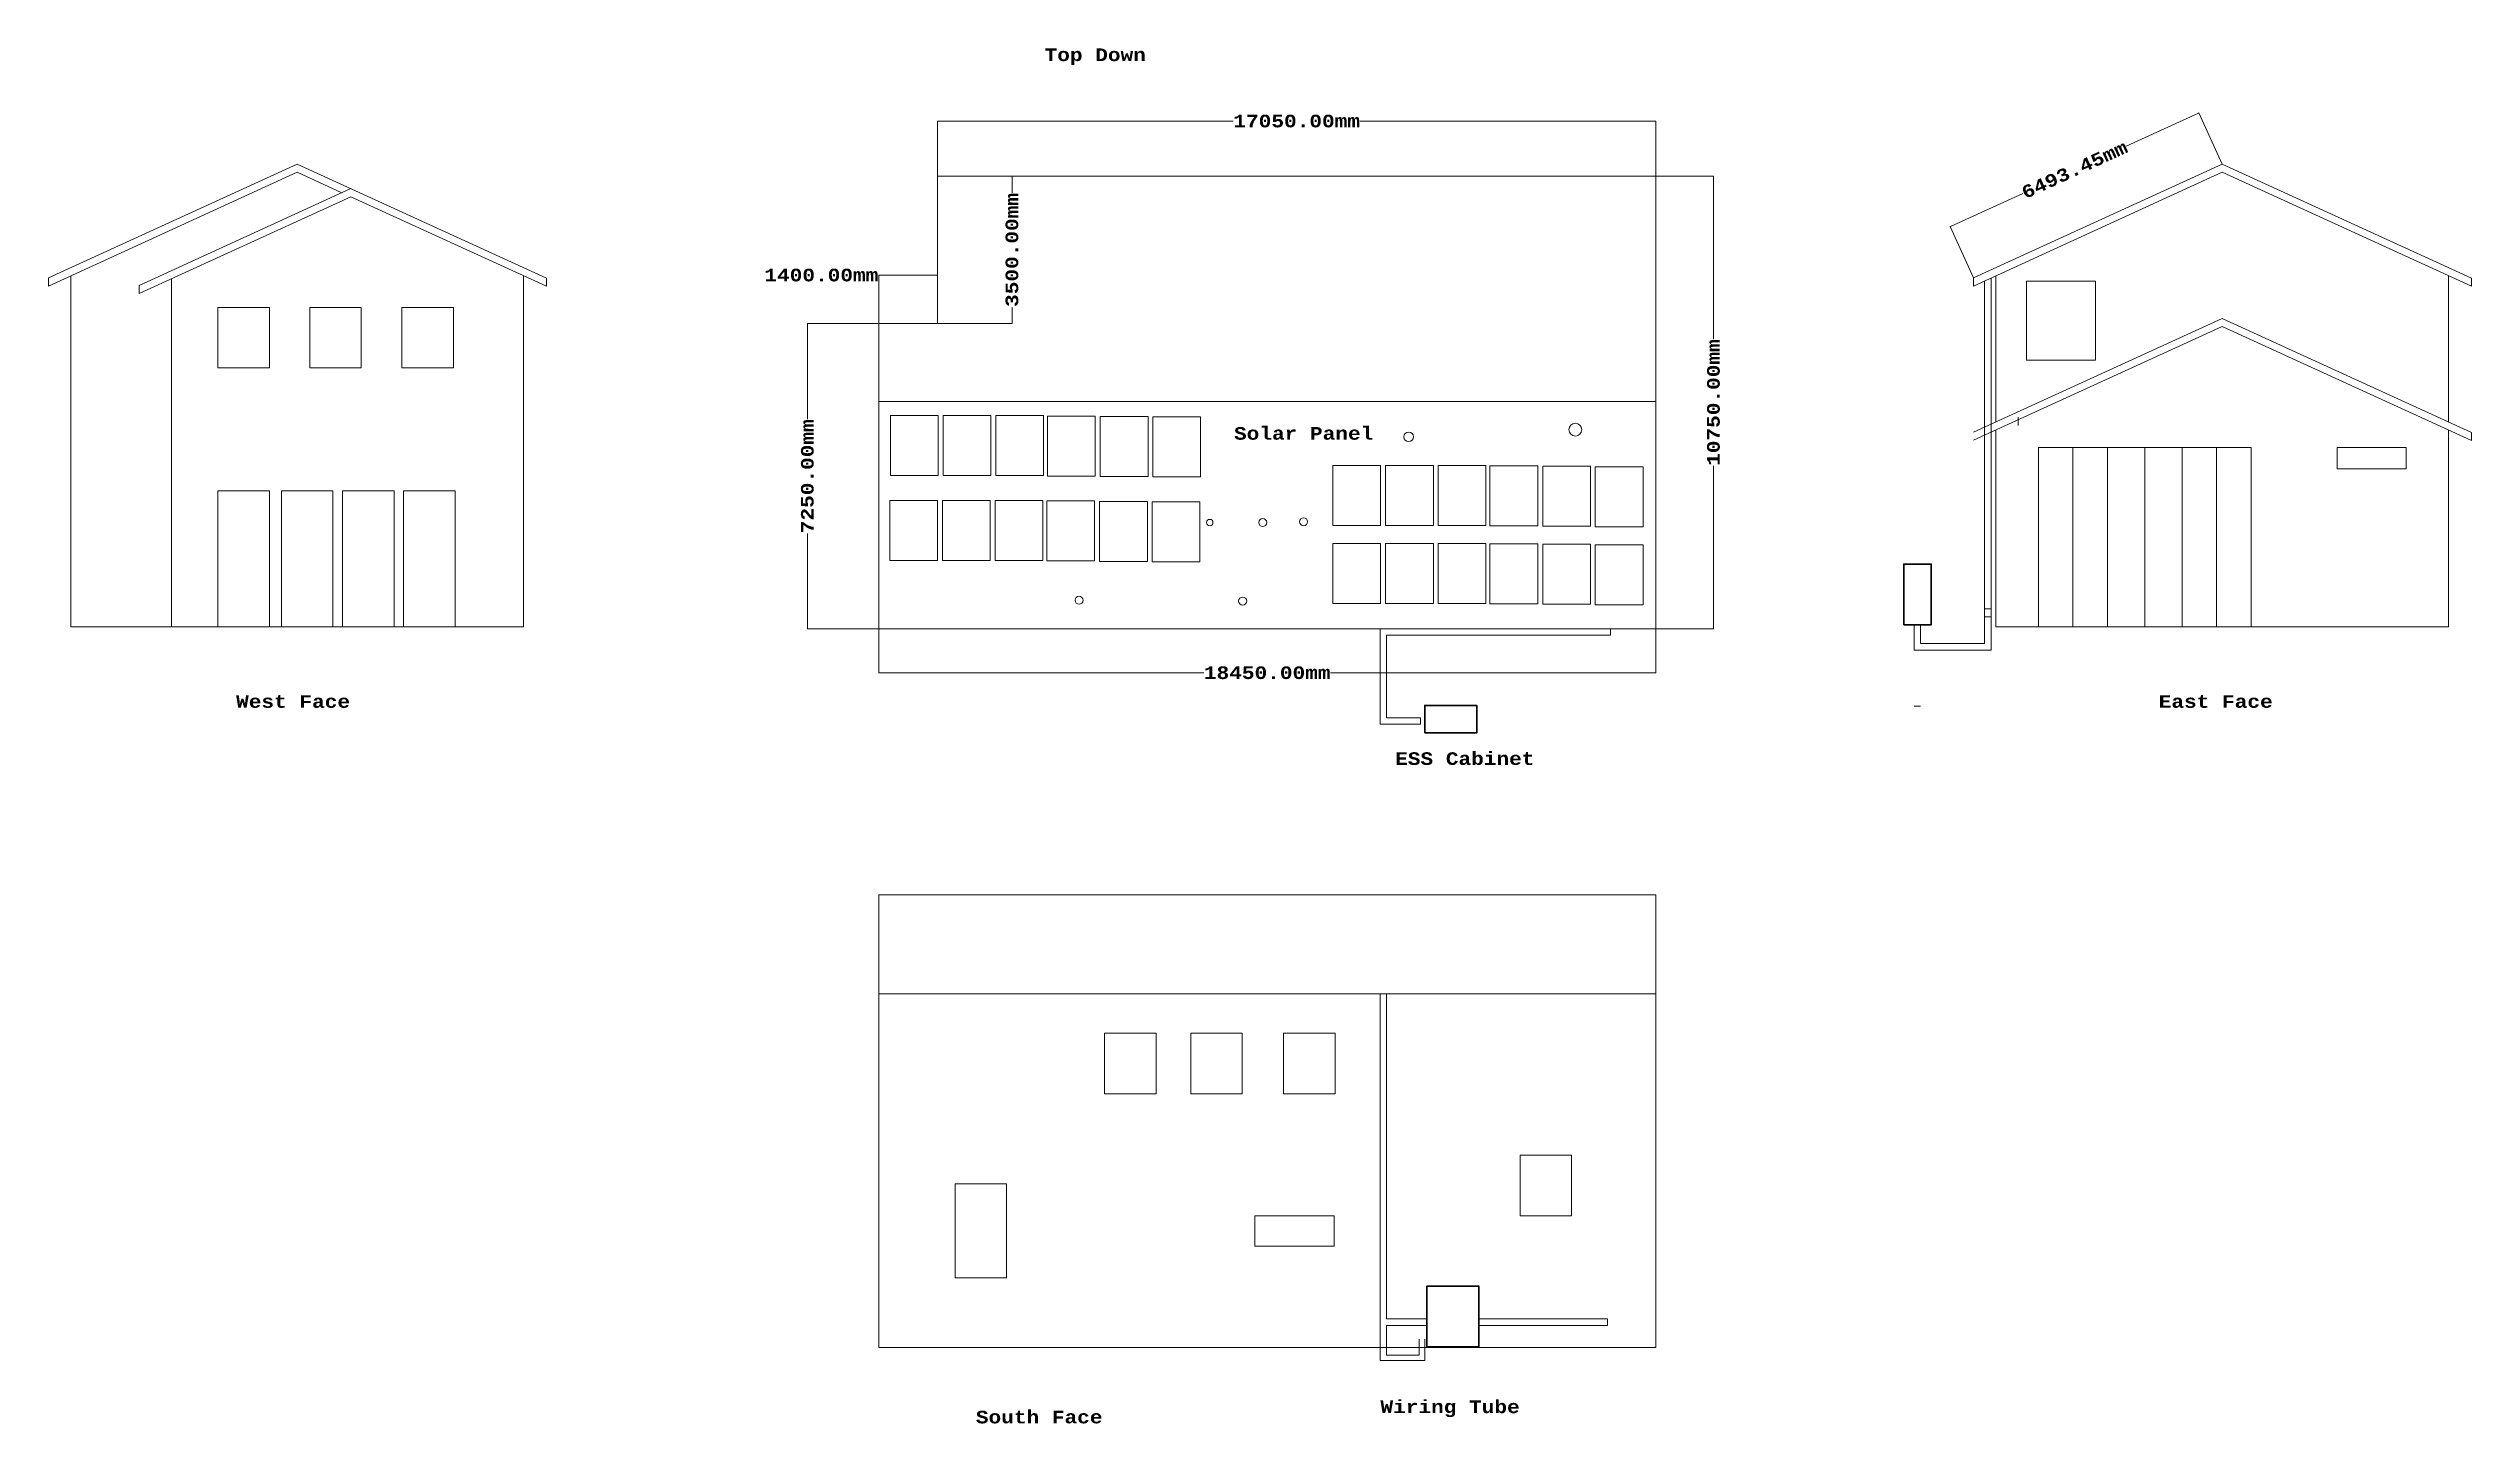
# Model space of a CAD drawing. Header units: millimetres. Extents: x -19713 to 37820, y -18874 to 13786.
import ezdxf

# ---------------------------------------------------------------- set-up
doc = ezdxf.new("R2010")
doc.units = ezdxf.units.MM
doc.header["$MEASUREMENT"] = 0
doc.layers.get('0').update_dxf_attribs({"lineweight": 20})
doc.layers.add('dimension', color=21, linetype='Continuous')
doc.layers.add('tube', color=21, linetype='Continuous')
doc.layers.add('solar panel', color=160, linetype='Continuous', lineweight=20)
doc.styles.get("Standard").update_dxf_attribs({"font": 'courbd.ttf', "height": 300})
doc.dimstyles.get("Standard").update_dxf_attribs({"dimtxt": 30, "dimasz": 8, "dimexe": 2.18, "dimexo": 2.063, "dimgap": 0.09, "dimtad": 0, "dimzin": 0, "dimdsep": 46, "dimtxsty": 'Standard', "dimblk": 'CLOSEDBLANK', "dimcen": 0.09, "dimclrt": 256, "dimadec": 0, "dimazin": 0, "dimtfac": 1, "dimtofl": 0, "dimtmove": 0, "dimatfit": 3, "dimldrblk": 'CLOSEDBLANK', "dimfxl": 1, "dimtolj": 1, "dimtzin": 0, "dimlwd": 13, "dimlwe": 13, "dimarcsym": 0})

# ---------------------------------------------------------------- blocks, each defined once
blk = doc.blocks.new('_ClosedBlank')
at = {"color": 0, "linetype": 'ByBlock', "lineweight": -2}
for p, q in [((-1, 0.2), (0, 0)), ((-1, 0.2), (-1, -0.2)), ((0, 0), (-1, -0.2))]:
    blk.add_line(p, q, dxfattribs=at)
blk = doc.blocks.new('*D3')
at = {"layer": 'Defpoints', "color": 0, "transparency": 16777216}
for p in [(0, 0), (18450, 0), (18450, -1043)]:
    blk.add_point(p, dxfattribs=at)
at = {"layer": 'dimension', "color": 0, "lineweight": 13, "transparency": 16777216}
for p, q in [((0, -2), (0, -1045)), ((18450, -2), (18450, -1045)), ((8, -1043), (7720, -1043)), ((18442, -1043), (10730, -1043))]:
    blk.add_line(p, q, dxfattribs=at)
at = {"layer": 'dimension', "color": 0, "lineweight": 13, "transparency": 16777216, "xscale": 8, "yscale": 8, "zscale": 8, "rotation": 180}
blk.add_blockref('_ClosedBlank', (0, -1043), dxfattribs=at)
at = {"layer": 'dimension', "color": 0, "lineweight": 13, "transparency": 16777216, "xscale": 8, "yscale": 8, "zscale": 8}
blk.add_blockref('_ClosedBlank', (18450, -1043), dxfattribs=at)
at = {"layer": 'dimension', "transparency": 16777216, "insert": (9225, -1043), "char_height": 300, "attachment_point": 5}
blk.add_mtext('\\A1;18450.00mm', dxfattribs=at)
blk = doc.blocks.new('*D4')
at = {"layer": 'Defpoints', "color": 0, "transparency": 16777216}
for p in [(18450, 10750), (19822, 10750), (18450, 0)]:
    blk.add_point(p, dxfattribs=at)
at = {"layer": 'dimension', "color": 0, "lineweight": 13, "transparency": 16777216}
for p, q in [((18452, 10750), (19824, 10750)), ((19822, 10742), (19822, 6880)), ((19822, 8), (19822, 3870)), ((18452, 0), (19824, 0))]:
    blk.add_line(p, q, dxfattribs=at)
at = {"layer": 'dimension', "color": 0, "lineweight": 13, "transparency": 16777216, "xscale": 8, "yscale": 8, "zscale": 8}
for p, rotation in [((19822, 10750), 90), ((19822, 0), 270)]:
    blk.add_blockref('_ClosedBlank', p, dxfattribs=dict(at, rotation=rotation))
at = {"layer": 'dimension', "transparency": 16777216, "insert": (19822, 5375), "char_height": 300, "attachment_point": 5, "rotation": 90}
blk.add_mtext('\\A1;10750.00mm', dxfattribs=at)
blk = doc.blocks.new('*D5')
at = {"layer": 'Defpoints', "color": 0, "transparency": 16777216}
for p in [(1400, 12060), (1400, 10750), (18450, 10750)]:
    blk.add_point(p, dxfattribs=at)
at = {"layer": 'dimension', "color": 0, "lineweight": 13, "transparency": 16777216}
for p, q in [((1400, 10752), (1400, 12062)), ((1408, 12060), (8420, 12060)), ((18442, 12060), (11430, 12060)), ((18450, 10752), (18450, 12062))]:
    blk.add_line(p, q, dxfattribs=at)
at = {"layer": 'dimension', "color": 0, "lineweight": 13, "transparency": 16777216, "xscale": 8, "yscale": 8, "zscale": 8, "rotation": 180}
blk.add_blockref('_ClosedBlank', (1400, 12060), dxfattribs=at)
at = {"layer": 'dimension', "color": 0, "lineweight": 13, "transparency": 16777216, "xscale": 8, "yscale": 8, "zscale": 8}
blk.add_blockref('_ClosedBlank', (18450, 12060), dxfattribs=at)
at = {"layer": 'dimension', "transparency": 16777216, "insert": (9925, 12060), "char_height": 300, "attachment_point": 5}
blk.add_mtext('\\A1;17050.00mm', dxfattribs=at)
blk = doc.blocks.new('*D6')
at = {"layer": 'Defpoints', "color": 0, "transparency": 16777216}
for p in [(1400, 10750), (1400, 7250), (3166, 7250)]:
    blk.add_point(p, dxfattribs=at)
at = {"layer": 'dimension', "color": 0, "lineweight": 13, "transparency": 16777216}
for p, q in [((1402, 10750), (3168, 10750)), ((3166, 10742), (3166, 10358)), ((3166, 7258), (3166, 7642)), ((1402, 7250), (3168, 7250))]:
    blk.add_line(p, q, dxfattribs=at)
at = {"layer": 'dimension', "color": 0, "lineweight": 13, "transparency": 16777216, "xscale": 8, "yscale": 8, "zscale": 8}
for p, rotation in [((3166, 10750), 90), ((3166, 7250), 270)]:
    blk.add_blockref('_ClosedBlank', p, dxfattribs=dict(at, rotation=rotation))
at = {"layer": 'dimension', "transparency": 16777216, "insert": (3166, 9000), "char_height": 300, "attachment_point": 5, "rotation": 90}
blk.add_mtext('\\A1;3500.00mm', dxfattribs=at)
blk = doc.blocks.new('*D7')
at = {"layer": 'Defpoints', "color": 0, "transparency": 16777216}
for p in [(0, 8402), (0, 7250), (1400, 7250)]:
    blk.add_point(p, dxfattribs=at)
at = {"layer": 'dimension', "color": 0, "lineweight": 13, "transparency": 16777216}
for p, q in [((0, 8402), (-8, 8402)), ((0, 7252), (0, 8405)), ((1392, 8402), (8, 8402)), ((1400, 7252), (1400, 8405))]:
    blk.add_line(p, q, dxfattribs=at)
at = {"layer": 'dimension', "color": 0, "lineweight": 13, "transparency": 16777216, "xscale": 8, "yscale": 8, "zscale": 8, "rotation": 180}
blk.add_blockref('_ClosedBlank', (0, 8402), dxfattribs=at)
at = {"layer": 'dimension', "color": 0, "lineweight": 13, "transparency": 16777216, "xscale": 8, "yscale": 8, "zscale": 8}
blk.add_blockref('_ClosedBlank', (1400, 8402), dxfattribs=at)
at = {"layer": 'dimension', "transparency": 16777216, "insert": (-1361, 8402), "char_height": 300, "attachment_point": 5}
blk.add_mtext('\\A1;1400.00mm', dxfattribs=at)
blk = doc.blocks.new('*D8')
at = {"layer": 'Defpoints', "color": 0, "transparency": 16777216}
for p in [(0, 7250), (0, 0), (-1692, 0)]:
    blk.add_point(p, dxfattribs=at)
at = {"layer": 'dimension', "color": 0, "lineweight": 13, "transparency": 16777216}
for p, q in [((-2, 7250), (-1694, 7250)), ((-1692, 7242), (-1692, 4981)), ((-1692, 8), (-1692, 2269)), ((-2, 0), (-1694, 0))]:
    blk.add_line(p, q, dxfattribs=at)
at = {"layer": 'dimension', "color": 0, "lineweight": 13, "transparency": 16777216, "xscale": 8, "yscale": 8, "zscale": 8}
for p, rotation in [((-1692, 7250), 90), ((-1692, 0), 270)]:
    blk.add_blockref('_ClosedBlank', p, dxfattribs=dict(at, rotation=rotation))
at = {"layer": 'dimension', "transparency": 16777216, "insert": (-1692, 3625), "char_height": 300, "attachment_point": 5, "rotation": 90}
blk.add_mtext('\\A1;7250.00mm', dxfattribs=at)
blk = doc.blocks.new('*D9')
at = {"layer": 'Defpoints', "color": 0, "transparency": 16777216}
for p in [(31346, 12254), (31902, 11038), (25997, 8338)]:
    blk.add_point(p, dxfattribs=at)
at = {"layer": 'dimension', "color": 0, "lineweight": 13, "transparency": 16777216}
for p, q in [((31339, 12251), (29619, 11464)), ((31901, 11040), (31345, 12256)), ((25448, 9556), (27168, 10343)), ((25996, 8339), (25440, 9555))]:
    blk.add_line(p, q, dxfattribs=at)
at = {"layer": 'dimension', "color": 0, "lineweight": 13, "transparency": 16777216, "xscale": 8, "yscale": 8, "zscale": 8}
for p, rotation in [((31346, 12254), 24.57955104468636), ((25441, 9553), 204.5795510446864)]:
    blk.add_blockref('_ClosedBlank', p, dxfattribs=dict(at, rotation=rotation))
at = {"layer": 'dimension', "transparency": 16777216, "insert": (28394, 10903), "char_height": 300, "attachment_point": 5, "rotation": 24.57955}
blk.add_mtext('\\A1;6493.45mm', dxfattribs=at)
blk = doc.blocks.new('A$C3b3b693e')
blk.add_lwpolyline([(0, 0), (1134, 0), (1134, 1425.4), (0, 1425.4)], close=True)

msp = doc.modelspace()

# ---------------------------------------------------------------- linework, layer by layer
for p, q in [((-19712.541, 8337.51), (-13807.5, 11038.5)), ((-7889.167, 8331.43), (-13807.5, 11038.5)), ((25997, 8337.51), (31902.041, 11038.5)), ((37820.373, 8331.43), (31902.041, 11038.5)), ((-19712.541, 8144.017), (-13807.5, 10845.007)), ((-17561.541, 8158.503), (-12536.323, 10457.058)), ((-12747.835, 10360.312), (-13807.5, 10845.007)), ((18450, 10750), (1400, 10750)), ((1400, 10750), (1400, 7250)), ((18450, 0), (18450, 10750)), ((25997, 8144.017), (31902.041, 10845.007)), ((37820.373, 8137.937), (31902.041, 10845.007)), ((-17561.541, 7965.01), (-12536.323, 10263.565)), ((-7889.167, 8137.937), (-12536.323, 10263.565)), ((-19712.541, 8337.51), (-19712.541, 8144.017)), ((-19182.5, 8386.46), (-19182.5, 47.96)), ((-17561.541, 8158.503), (-17561.541, 7965.01)), ((-16790.653, 68.171), (-16790.653, 8317.618)), ((-8432.5, 47.96), (-8432.5, 8386.46)), ((-7889.167, 8137.937), (-7889.167, 8331.43)), ((25997, 8337.51), (25997, 8144.017)), ((26527.041, 8386.46), (26527.041, 4915.446)), ((37277.041, 4915.446), (37277.041, 8386.46)), ((37820.373, 8137.937), (37820.373, 8331.43)), ((1400, 7250), (0, 7250)), ((0, 7250), (0, 0)), ((25997, 4673.003), (31902.041, 7373.993)), ((25997, 4479.51), (31902.041, 7180.5)), ((37820.373, 4666.923), (31902.041, 7373.993)), ((37820.373, 4473.43), (31902.041, 7180.5)), ((0, 5398), (18450, 5398)), ((26527.041, 4721.953), (26527.041, 47.96)), ((27056.521, 5025.933), (27056.521, 4832.44)), ((37277.041, 47.96), (37277.041, 4721.953)), ((37820.373, 4473.43), (37820.373, 4666.923)), ((28356.66, 47.96), (28356.66, 4305.5)), ((29175.049, 4305.5), (30949.611, 4305.5)), ((30062.33, 4305.5), (30062.33, 47.96)), ((31768, 4305.5), (31768, 47.96)), ((-19182.5, 47.96), (-8432.5, 47.96)), ((0, 0), (18450, 0)), ((26527.041, 47.96), (37277.041, 47.96)), ((18456.341, -6318.06), (6.341, -6318.06)), ((6.341, -6318.06), (6.341, -17068.06)), ((18456.341, -17068.06), (18456.341, -6318.06)), ((6.341, -8669.591), (18456.341, -8669.591)), ((6.341, -17068.06), (18456.341, -17068.06))]:
    msp.add_line(p, q)
for points in [[(27253.81, 8262.644), (28890.588, 8262.644), (28890.588, 6386.257), (27253.81, 6386.257)], [(-15689.889, 7637.193), (-14466.5, 7637.193), (-14466.5, 6196.5), (-15689.889, 6196.5)], [(-13507.195, 7637.193), (-12283.805, 7637.193), (-12283.805, 6196.5), (-13507.195, 6196.5)], [(-11321.695, 7637.193), (-10098.305, 7637.193), (-10098.305, 6196.5), (-11321.695, 6196.5)], [(27538.271, 4305.5), (29175.049, 4305.5), (29175.049, 47.96), (27538.271, 47.96)], [(30949.611, 4305.5), (32586.389, 4305.5), (32586.389, 47.96), (30949.611, 47.96)], [(34632.611, 4305.5), (36269.389, 4305.5), (36269.389, 3801.5), (34632.611, 3801.5)], [(-15689.889, 3278), (-14466.5, 3278), (-14466.5, 47.96), (-15689.889, 47.96)], [(-14181.34, 3278), (-12957.951, 3278), (-12957.951, 47.96), (-14181.34, 47.96)], [(-12731.34, 3278), (-11507.951, 3278), (-11507.951, 47.96), (-12731.34, 47.96)], [(-11280.84, 3278), (-10057.451, 3278), (-10057.451, 47.96), (-11280.84, 47.96)], [(5365.474, -9598.745), (6588.864, -9598.745), (6588.864, -11039.438), (5365.474, -11039.438)], [(7409.974, -9598.745), (8633.364, -9598.745), (8633.364, -11039.438), (7409.974, -11039.438)], [(9611.974, -9598.745), (10835.364, -9598.745), (10835.364, -11039.438), (9611.974, -11039.438)], [(15227.974, -12496.439), (16451.364, -12496.439), (16451.364, -13937.132), (15227.974, -13937.132)], [(1814.974, -13177.745), (3038.364, -13177.745), (3038.364, -15414.591), (1814.974, -15414.591)], [(8930.364, -13937.132), (10817.864, -13937.132), (10817.864, -14657.479), (8930.364, -14657.479)]]:
    msp.add_lwpolyline(points, close=True)
at = {"color": 1, "lineweight": 30}
for points in [[(24337.237, 98.966), (24991.287, 98.966), (24991.287, 1540.416), (24337.237, 1540.416)], [(12967.063, -2472.559), (14198.963, -2472.559), (14198.963, -1818.509), (12967.063, -1818.509)], [(13016.501, -17050.418), (14248.401, -17050.418), (14248.401, -15608.968), (13016.501, -15608.968)]]:
    msp.add_lwpolyline(points, close=True, dxfattribs=at)
for centre, radius in [((12583, 4561.5), 114), ((16542.5, 4732.5), 152.5), ((7861.5, 2526), 76), ((9118, 2526), 95), ((10089, 2545), 95), ((4758.5, 680.5), 95.5), ((8642, 661.5), 95.5)]:
    msp.add_circle(centre, radius)
at = {"layer": 'tube', "lineweight": 20}
for points in [[(26257.021, -346.192), (26257.021, 8262.952)], [(26412.021, 8333.849), (26412.021, -504.192)], [(12060, -2262.5), (11908.5, -2262.5), (11908.5, 0), (12060, 0)], [(12060, 0), (17373.5, 0), (17373.5, -146), (12060, -146)], [(24583.5, -504.192), (24583.5, 98.966)], [(24735, 98.966), (24735, -346.192)], [(12060, -146), (12060, -2115)], [(26412.021, -504.192), (24583.5, -504.192)], [(24735, -346.192), (26257.021, -346.192)], [(12060, -2262.5), (12863.5, -2262.5), (12863.5, -2115), (12060, -2115)], [(24735, -1831.5), (24583.5, -1831.5)], [(12058.364, -17377.591), (11903.364, -17377.591), (11903.364, -8669.591)], [(12058.364, -8669.591), (12058.364, -16388.091)], [(12058.364, -16388.091), (13016.501, -16388.091)], [(13016.501, -16546.091), (12058.364, -16546.091)], [(12058.364, -16546.091), (12058.364, -17249.091)], [(14248.401, -16388.091), (17306.364, -16388.091), (17306.364, -16546.091), (14248.401, -16546.091)], [(12830.533, -17249.091), (12058.364, -17249.091)], [(12830.533, -16872.047), (12830.533, -17249.091)], [(12971.033, -17377.591), (12971.033, -16872.047)], [(12058.364, -17377.591), (12971.033, -17377.591)]]:
    msp.add_lwpolyline(points, dxfattribs=at)
msp.add_lwpolyline([(26257.021, 476), (26412.021, 476), (26412.021, 289), (26257.021, 289)], close=True, dxfattribs=at)

# ---------------------------------------------------------------- block references
at = {"layer": 'solar panel', "lineweight": 20}
for p in [(279.299, 3640.2), (1530.245, 3640.2), (2779.367, 3640.2), (4008.135, 3629.766), (5261.611, 3619.333), (6508.557, 3608.899), (10784.799, 2458.534), (12035.745, 2458.534), (13284.867, 2458.534), (14513.635, 2448.1), (15767.111, 2437.666), (17014.057, 2427.233), (262.597, 1623.962), (1513.542, 1623.962), (2762.664, 1623.962), (3991.432, 1613.528), (5244.909, 1603.095), (6491.854, 1592.661), (10784.895, 605.844), (12035.84, 605.844), (13284.962, 605.844), (14513.73, 595.41), (15767.207, 584.976), (17014.152, 574.543)]:
    msp.add_blockref('A$C3b3b693e', p, dxfattribs=at)

# ---------------------------------------------------------------- texts
at = {"lineweight": 20}
for s, p in [('Top Down', (3939.177, 13486.289)), ('West Face', (-15257.5, -1874.17)), ('East Face', (30393, -1874.17)), ('South Face', (2307.864, -18869.762))]:
    msp.add_text(s, height=300, dxfattribs=at).set_placement(p)
at = {"layer": 'dimension', "color": 5, "lineweight": 20}
msp.add_text('Solar Panel', height=300, dxfattribs=at).set_placement((8437.356, 4493.268))
at = {"layer": 'dimension', "color": 1, "lineweight": 20}
msp.add_text('ESS Cabinet', height=300, dxfattribs=at).set_placement((12263.447, -3231.026))
at = {"layer": 'dimension', "lineweight": 20}
msp.add_text('Wiring Tube', height=300, dxfattribs=at).set_placement((11913.368, -18626.262))

# ---------------------------------------------------------------- dimensions: what is measured, and where the dimension line sits
at = {"layer": 'dimension'}
for p1, p2, distance, picture, middle in [((18450, 10750), (1400, 10750), -1309.5, '*D5', (9925, 12059.5)), ((25997, 8337.51), (31902.041, 11038.5), 1336.484, '*D9', (28393.601, 10903.383)), ((1400, 10750), (1400, 7250), 1765.5, '*D6', (3165.5, 9000)), ((18450, 0), (18450, 10750), -1371.5, '*D4', (19821.5, 5375)), ((1400, 7250), (0, 7250), -1152.5, '*D7', (-1361.429, 8402.5)), ((0, 7250), (0, 0), -1691.5, '*D8', (-1691.5, 3625)), ((0, 0), (18450, 0), -1043, '*D3', (9225, -1043))]:
    dim = msp.add_aligned_dim(p1=p1, p2=p2, distance=distance, dimstyle='Standard', override={"dimpost": 'mm'}, dxfattribs=at)
    dim.commit()
    dim.dimension.update_dxf_attribs({"geometry": picture, "text_midpoint": middle})

doc.saveas('drawing.dxf')
